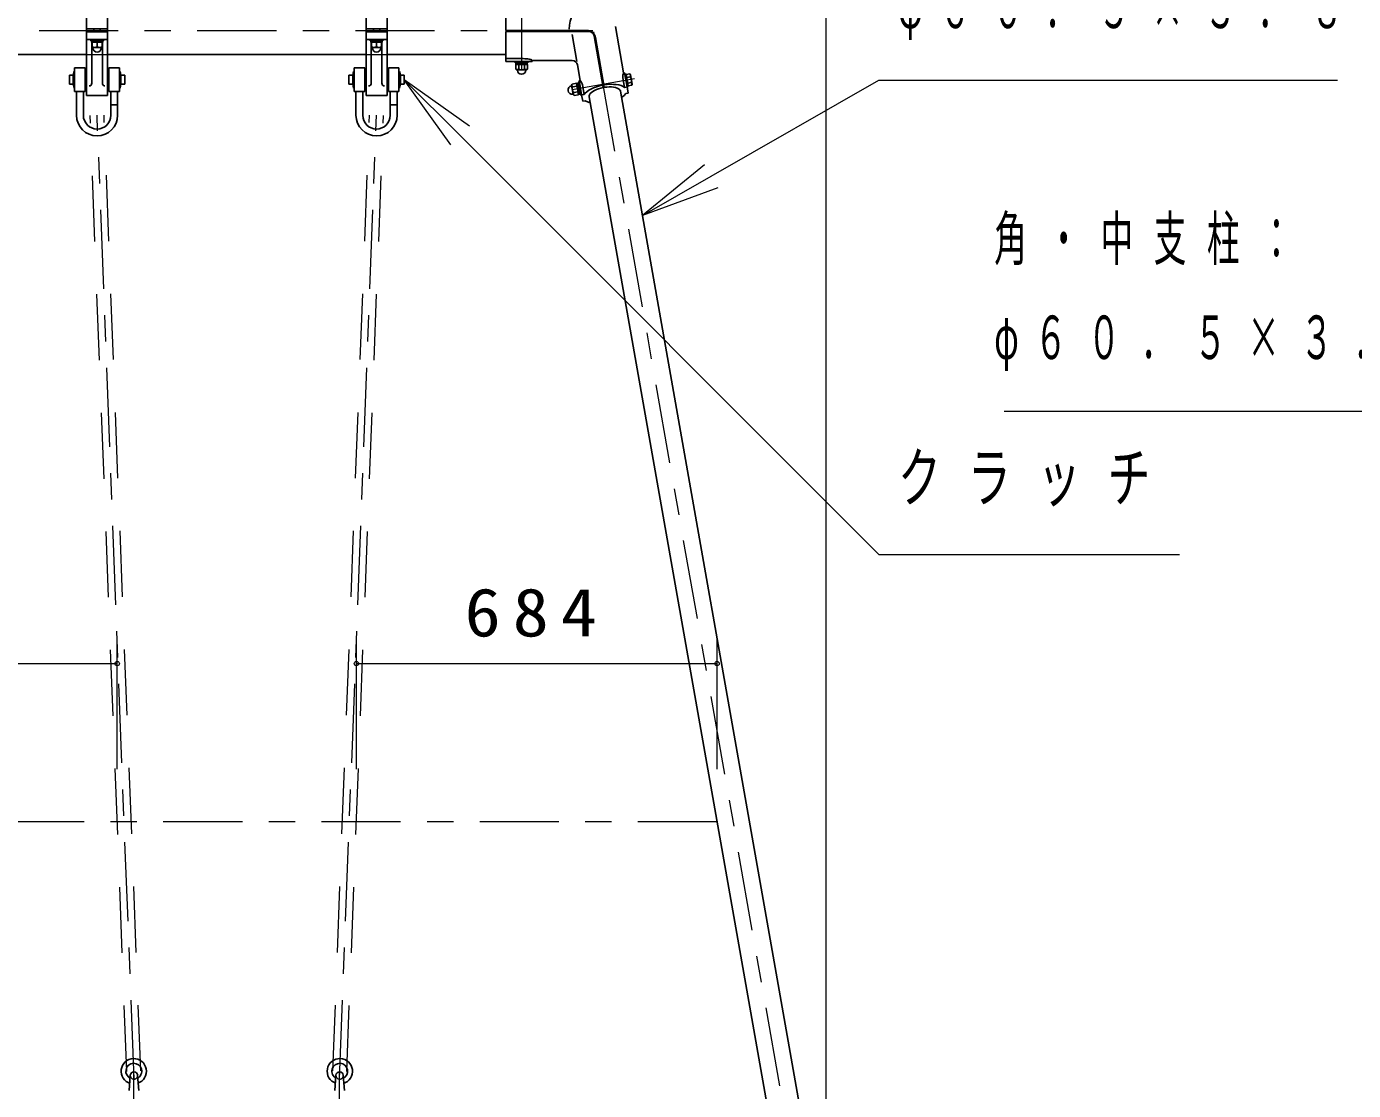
# Model space of a CAD drawing. Units: millimetres on the paper, scale 1:50. Extents: x 197 to 617, y 140 to 437.
# Drawn here: x 336.8 to 387.1, y 222.8 to 263.2 of the extents above; entities that cross this region are included whole.
import ezdxf

# ---------------------------------------------------------------- set-up
doc = ezdxf.new("R2010")
doc.units = ezdxf.units.MM
doc.linetypes.add('USER1', pattern=[4.5, 2.5, -2])
doc.linetypes.add('USER2', pattern=[6, 3, -1, 1, -1])
doc.layers.add('線', color=2, linetype='Continuous', lineweight=25)
doc.layers.add('補助', color=2, linetype='Continuous', lineweight=13)
doc.styles.add('ＭＳ ゴシック', font='')
doc.styles.get('ＭＳ ゴシック').set_extended_font_data('MS Gothic')

# ---------------------------------------------------------------- blocks, each defined once
blk = doc.blocks.new('dimension_origin')
at = {"color": 0, "linetype": 'Continuous', "lineweight": -2}
blk.add_circle((0, 0), 1.25, dxfattribs=at)

msp = doc.modelspace()

# ---------------------------------------------------------------- linework, layer by layer
at = {"layer": '線', "color": 1, "linetype": 'USER2', "lineweight": 13}
for p, q in [((355.581, 264.507), (355.581, 261.507)), ((358.281, 263.007), (303.581, 263.007)), ((368.5, 205.265), (358.325, 262.971)), ((359.859, 261.184), (357.495, 260.767)), ((340.885, 223.247), (339.481, 259.806)), ((348.676, 223.247), (350.081, 259.806)), ((362.994, 233.007), (244.167, 233.007))]:
    msp.add_line(p, q, dxfattribs=at)
at = {"layer": '線'}
for p, q in [((339.081, 264.098), (339.081, 260.556)), ((339.881, 264.098), (339.881, 260.556)), ((349.681, 264.098), (349.681, 260.556)), ((350.481, 264.098), (350.481, 260.556)), ((339.081, 263.088), (339.881, 263.088)), ((339.081, 262.966), (339.881, 262.966)), ((339.361, 263.088), (339.361, 262.966)), ((339.601, 263.088), (339.601, 262.966)), ((349.681, 263.088), (350.481, 263.088)), ((349.681, 262.966), (350.481, 262.966)), ((349.961, 263.088), (349.961, 262.966)), ((350.201, 263.088), (350.201, 262.966)), ((354.981, 263.028), (358.058, 263.028)), ((354.981, 262.986), (358.134, 262.986)), ((357.674, 261.853), (357.494, 262.873)), ((358.676, 260.862), (358.331, 262.821)), ((358.716, 260.869), (358.383, 262.755)), ((339.081, 262.686), (339.881, 262.686)), ((339.241, 262.686), (339.721, 262.686)), ((339.241, 262.636), (339.241, 262.686)), ((339.241, 262.636), (339.721, 262.636)), ((339.266, 262.636), (339.696, 262.636)), ((339.266, 262.636), (339.266, 262.576)), ((339.266, 262.576), (339.696, 262.576)), ((339.281, 262.586), (339.281, 261.022)), ((339.291, 262.576), (339.291, 262.382)), ((339.291, 262.576), (339.671, 262.576)), ((339.291, 262.382), (339.301, 262.376)), ((339.301, 262.376), (339.661, 262.376)), ((339.321, 262.366), (339.321, 262.376)), ((339.477, 262.576), (339.461, 262.636)), ((339.481, 262.576), (339.481, 262.399)), ((339.5, 262.576), (339.484, 262.636)), ((339.641, 262.366), (339.641, 262.376)), ((339.671, 262.382), (339.661, 262.376)), ((339.671, 262.576), (339.671, 262.382)), ((339.681, 262.586), (339.681, 261.022)), ((339.696, 262.636), (339.696, 262.576)), ((339.721, 262.686), (339.721, 262.636)), ((349.681, 262.686), (350.481, 262.686)), ((349.841, 262.686), (350.321, 262.686)), ((349.841, 262.636), (349.841, 262.686)), ((349.841, 262.636), (350.321, 262.636)), ((349.866, 262.636), (350.296, 262.636)), ((349.866, 262.636), (349.866, 262.576)), ((349.866, 262.576), (350.296, 262.576)), ((349.881, 262.586), (349.881, 261.022)), ((349.891, 262.576), (349.891, 262.382)), ((349.891, 262.576), (350.271, 262.576)), ((349.891, 262.382), (349.901, 262.376)), ((349.901, 262.376), (350.261, 262.376)), ((349.921, 262.366), (349.921, 262.376)), ((350.077, 262.576), (350.061, 262.636)), ((350.081, 262.576), (350.081, 262.399)), ((350.1, 262.576), (350.084, 262.636)), ((350.241, 262.366), (350.241, 262.376)), ((350.271, 262.382), (350.261, 262.376)), ((350.271, 262.576), (350.271, 262.382)), ((350.281, 262.586), (350.281, 261.022)), ((350.296, 262.636), (350.296, 262.576)), ((350.321, 262.686), (350.321, 262.636)), ((354.981, 261.957), (355.581, 261.957)), ((355.821, 261.841), (355.341, 261.841)), ((355.341, 261.841), (355.341, 261.791)), ((355.821, 261.791), (355.341, 261.791)), ((355.8, 261.731), (355.361, 261.731)), ((355.361, 261.731), (355.361, 261.554)), ((355.796, 261.791), (355.366, 261.791)), ((355.366, 261.791), (355.366, 261.731)), ((355.796, 261.731), (355.366, 261.731)), ((355.471, 261.731), (355.471, 261.554)), ((355.577, 261.731), (355.561, 261.791)), ((355.6, 261.731), (355.584, 261.791)), ((355.69, 261.731), (355.69, 261.554)), ((355.796, 261.791), (355.796, 261.731)), ((355.8, 261.731), (355.8, 261.554)), ((355.821, 261.791), (355.821, 261.841)), ((338.575, 261.326), (338.431, 261.326)), ((338.431, 261.326), (338.431, 260.986)), ((338.575, 261.325), (338.606, 261.473)), ((338.575, 261.325), (338.575, 260.986)), ((338.606, 261.473), (338.631, 261.468)), ((338.631, 261.606), (339.031, 261.606)), ((338.631, 261.606), (338.631, 260.706)), ((338.631, 261.468), (338.631, 260.844)), ((339.031, 261.606), (339.031, 260.706)), ((339.081, 261.326), (339.031, 261.326)), ((339.931, 261.326), (339.88, 261.326)), ((340.331, 261.606), (339.931, 261.606)), ((339.931, 261.606), (339.931, 260.706)), ((340.331, 261.606), (340.331, 260.706)), ((340.355, 261.473), (340.331, 261.468)), ((340.331, 261.468), (340.331, 260.844)), ((340.386, 261.325), (340.355, 261.473)), ((340.531, 261.326), (340.386, 261.326)), ((340.386, 261.325), (340.386, 260.986)), ((340.531, 260.986), (340.531, 261.326)), ((349.175, 261.326), (349.031, 261.326)), ((349.031, 261.326), (349.031, 260.986)), ((349.175, 261.325), (349.206, 261.473)), ((349.175, 261.325), (349.175, 260.986)), ((349.206, 261.473), (349.231, 261.468)), ((349.231, 261.606), (349.631, 261.606)), ((349.231, 261.606), (349.231, 260.706)), ((349.231, 261.468), (349.231, 260.844)), ((349.631, 261.606), (349.631, 260.706)), ((349.681, 261.326), (349.631, 261.326)), ((350.531, 261.326), (350.48, 261.326)), ((350.931, 261.606), (350.531, 261.606)), ((350.531, 261.606), (350.531, 260.706)), ((350.931, 261.606), (350.931, 260.706)), ((350.955, 261.473), (350.931, 261.468)), ((350.931, 261.468), (350.931, 260.844)), ((350.986, 261.325), (350.955, 261.473)), ((351.131, 261.326), (350.986, 261.326)), ((350.986, 261.325), (350.986, 260.986)), ((351.131, 260.986), (351.131, 261.326)), ((355.361, 261.554), (355.401, 261.531)), ((355.761, 261.531), (355.401, 261.531)), ((355.421, 261.521), (355.421, 261.531)), ((355.741, 261.521), (355.741, 261.531)), ((355.8, 261.554), (355.761, 261.531)), ((359.49, 260.866), (359.427, 261.228)), ((359.546, 261.372), (359.497, 261.364)), ((359.58, 260.891), (359.497, 261.364)), ((359.629, 260.9), (359.546, 261.372)), ((359.55, 261.352), (359.685, 261.376)), ((359.626, 260.92), (359.55, 261.352)), ((359.569, 261.244), (359.704, 261.268)), ((359.685, 261.376), (359.714, 261.341)), ((359.777, 260.987), (359.714, 261.341)), ((338.431, 260.986), (338.575, 260.986)), ((338.575, 260.986), (338.606, 260.839)), ((338.606, 260.839), (338.631, 260.844)), ((338.631, 260.706), (339.031, 260.706)), ((338.701, 260.706), (338.701, 259.806)), ((338.961, 260.706), (338.961, 259.806)), ((339.031, 260.986), (339.081, 260.986)), ((339.88, 260.986), (339.931, 260.986)), ((340.331, 260.706), (339.931, 260.706)), ((340.001, 260.706), (340.001, 260.126)), ((340.261, 260.706), (340.261, 260.126)), ((340.355, 260.839), (340.331, 260.844)), ((340.386, 260.986), (340.355, 260.839)), ((340.386, 260.986), (340.531, 260.986)), ((349.031, 260.986), (349.175, 260.986)), ((349.175, 260.986), (349.206, 260.839)), ((349.206, 260.839), (349.231, 260.844)), ((349.231, 260.706), (349.631, 260.706)), ((349.301, 260.706), (349.301, 259.806)), ((349.561, 260.706), (349.561, 259.806)), ((349.631, 260.986), (349.681, 260.986)), ((350.48, 260.986), (350.531, 260.986)), ((350.931, 260.706), (350.531, 260.706)), ((350.601, 260.706), (350.601, 260.126)), ((350.861, 260.706), (350.861, 260.126)), ((350.955, 260.839), (350.931, 260.844)), ((350.986, 260.986), (350.955, 260.839)), ((350.986, 260.986), (351.131, 260.986)), ((357.472, 260.926), (357.482, 260.927)), ((357.494, 260.99), (357.478, 260.947)), ((357.541, 260.592), (357.478, 260.947)), ((357.669, 261.02), (357.494, 260.99)), ((357.688, 260.912), (357.513, 260.882)), ((357.726, 260.696), (357.551, 260.666)), ((357.728, 261.027), (357.669, 261.016)), ((357.745, 260.588), (357.669, 261.02)), ((357.744, 260.593), (357.669, 261.016)), ((357.706, 260.808), (357.762, 260.834)), ((357.71, 260.785), (357.766, 260.812)), ((357.773, 261.06), (357.724, 261.051)), ((357.807, 260.578), (357.724, 261.051)), ((357.803, 260.603), (357.728, 261.027)), ((357.857, 260.587), (357.773, 261.06)), ((357.95, 260.595), (357.886, 260.957)), ((359.58, 260.891), (359.629, 260.9)), ((359.607, 261.028), (359.742, 261.052)), ((359.626, 260.92), (359.761, 260.944)), ((359.761, 260.944), (359.777, 260.987)), ((339.081, 260.556), (339.881, 260.556)), ((340.001, 260.206), (340.261, 260.206)), ((349.681, 260.556), (350.481, 260.556)), ((350.601, 260.206), (350.861, 260.206)), ((357.528, 260.61), (357.538, 260.612)), ((357.57, 260.558), (357.541, 260.592)), ((357.745, 260.588), (357.57, 260.558)), ((357.803, 260.603), (357.744, 260.593)), ((357.807, 260.578), (357.857, 260.587)), ((340.001, 259.806), (340.001, 260.126)), ((340.261, 259.806), (340.261, 260.126)), ((350.601, 259.806), (350.601, 260.126)), ((350.861, 259.806), (350.861, 260.126))]:
    msp.add_line(p, q, dxfattribs=at)
at = {"layer": '線', "color": 7}
for p, q in [((354.981, 263.028), (354.981, 264.173)), ((354.981, 261.841), (354.981, 262.986)), ((359.447, 261.416), (359.137, 263.173)), ((339.081, 262.116), (327.881, 262.116)), ((349.681, 262.116), (339.881, 262.116)), ((354.981, 262.116), (350.481, 262.116)), ((354.981, 261.841), (355.981, 261.841)), ((355.981, 261.841), (355.981, 261.886)), ((355.981, 261.886), (357.501, 261.886)), ((357.802, 261.126), (357.697, 261.721)), ((359.486, 261.423), (359.447, 261.416)), ((359.582, 260.883), (359.486, 261.423)), ((357.802, 261.126), (357.763, 261.119)), ((357.858, 260.579), (357.763, 261.119)), ((369.096, 205.37), (359.336, 260.719)), ((359.582, 260.883), (359.49, 260.866)), ((359.623, 260.649), (359.582, 260.883)), ((357.95, 260.595), (357.858, 260.579)), ((357.899, 260.345), (357.858, 260.579)), ((357.991, 260.361), (357.899, 260.345)), ((367.904, 205.16), (358.145, 260.509)), ((359.623, 260.649), (359.532, 260.633)), ((340.741, 223.397), (340.697, 222.817)), ((341.02, 223.397), (341.064, 222.817)), ((348.541, 223.397), (348.497, 222.817)), ((348.82, 223.397), (348.864, 222.817))]:
    msp.add_line(p, q, dxfattribs=at)
at = {"layer": '線', "color": 4, "linetype": 'USER1', "lineweight": 13}
for p, q in [((339.081, 262.116), (339.881, 262.116)), ((349.681, 262.116), (350.481, 262.116)), ((340.609, 223.537), (339.216, 259.796)), ((341.139, 223.557), (339.745, 259.816)), ((348.423, 223.557), (349.816, 259.816)), ((348.952, 223.537), (350.345, 259.796))]:
    msp.add_line(p, q, dxfattribs=at)
at = {"layer": '線', "linetype": 'USER2', "lineweight": 13}
for p, q in [((340.881, 222.147), (340.881, 223.527)), ((348.681, 222.147), (348.681, 223.527))]:
    msp.add_line(p, q, dxfattribs=at)
at = {"layer": '線'}
for points in [[(355.981, 261.886), (355.976, 261.897), (355.961, 261.908), (355.937, 261.918), (355.904, 261.927), (355.863, 261.936), (355.816, 261.943), (355.762, 261.949), (355.704, 261.953), (355.643, 261.956), (355.581, 261.957)], [(358.145, 260.509), (358.145, 260.547), (358.159, 260.587), (358.187, 260.628), (358.228, 260.668), (358.28, 260.708), (358.344, 260.745), (358.417, 260.781), (358.498, 260.812), (358.585, 260.84), (358.676, 260.862)], [(358.716, 260.869), (358.81, 260.879), (358.901, 260.883), (358.988, 260.881), (359.068, 260.873), (359.141, 260.86), (359.204, 260.84), (359.256, 260.816), (359.296, 260.787), (359.323, 260.755), (359.336, 260.719)]]:
    msp.add_lwpolyline(points, dxfattribs=at)
at = {"layer": '線', "color": 7}
for points in [[(357.95, 260.595), (357.992, 260.649), (358.051, 260.702), (358.126, 260.754), (358.213, 260.803), (358.313, 260.848), (358.422, 260.888), (358.539, 260.923), (358.661, 260.952)], [(358.7, 260.959), (358.824, 260.974), (358.946, 260.981), (359.062, 260.98), (359.171, 260.972), (359.271, 260.956), (359.358, 260.932), (359.432, 260.903), (359.49, 260.866)], [(358.186, 260.277), (358.075, 260.313), (357.991, 260.361)], [(359.532, 260.633), (359.469, 260.559), (359.377, 260.488)]]:
    msp.add_lwpolyline(points, dxfattribs=at)
at = {"layer": '線'}
for centre, radius, start, end in [((358.541, 263.068), 1.155, 118.0328, 180.0251), ((358.058, 262.698), 0.33, 10, 90), ((358.134, 262.786), 0.2, 10, 90), ((339.181, 262.586), 0.1, 0, 90), ((339.386, 262.656), 0.274, 249.7445, 290.2556), ((339.481, 262.366), 0.16, 180, 0), ((339.576, 262.656), 0.274, 249.7445, 290.2556), ((339.781, 262.586), 0.1, 90, 180), ((349.781, 262.586), 0.1, 0, 90), ((349.986, 262.656), 0.274, 249.7445, 290.2556), ((350.081, 262.366), 0.16, 180, 0), ((350.176, 262.656), 0.274, 249.7445, 290.2556), ((350.381, 262.586), 0.1, 90, 180), ((355.416, 261.649), 0.11, 240, 300), ((355.581, 261.521), 0.16, 180, 0), ((355.581, 261.807), 0.276, 246.5735, 293.4265), ((355.745, 261.649), 0.11, 240, 300), ((359.783, 261.284), 0.361, 158.6101, 188.9571), ((359.601, 261.305), 0.11, 340, 40), ((359.474, 261.116), 0.276, 346.5735, 33.4265), ((339.181, 261.022), 0.1, 270, 0), ((339.781, 261.022), 0.1, 180, 270), ((349.781, 261.022), 0.1, 270, 0), ((350.381, 261.022), 0.1, 180, 270), ((357.5, 260.768), 0.16, 100, 280), ((357.597, 260.952), 0.11, 160, 220), ((357.781, 260.818), 0.276, 166.5735, 213.4265), ((357.532, 260.887), 0.361, 11.0429, 41.3899), ((359.658, 260.981), 0.11, 340, 40), ((357.654, 260.628), 0.11, 160, 220), ((339.481, 259.806), 0.78, 180, 0), ((339.481, 259.806), 0.52, 180, 0), ((350.081, 259.806), 0.78, 180, 0), ((350.081, 259.806), 0.52, 180, 0)]:
    msp.add_arc(centre, radius, start, end, dxfattribs=at)
at = {"layer": '線', "color": 7}
for centre, radius, start, end in [((357.501, 261.686), 0.2, 10, 90), ((340.874, 223.547), 0.48, 92.1373, 253.5957), ((340.874, 223.547), 0.48, 288.0426, 92.1373), ((348.687, 223.547), 0.48, 87.8627, 251.9574), ((348.687, 223.547), 0.48, 286.4043, 87.8627), ((340.874, 223.547), 0.3, 92.1373, 246.205), ((340.881, 223.387), 0.14, 4.2913, 175.7087), ((340.874, 223.547), 0.3, 296.528, 92.1373), ((348.687, 223.547), 0.3, 87.8627, 243.472), ((348.681, 223.387), 0.14, 4.2913, 175.7087), ((348.687, 223.547), 0.3, 293.795, 87.8627)]:
    msp.add_arc(centre, radius, start, end, dxfattribs=at)
at = {"layer": '線', "color": 7, "linetype": 'USER1', "lineweight": 13}
for centre in [(340.881, 223.387), (348.681, 223.387)]:
    msp.add_arc(centre, 0.14, 175.7087, 4.2913, dxfattribs=at)
at = {"layer": '補助'}
for p, q in [((367.135, 215.007), (367.135, 295.383)), ((351.131, 261.156), (353.252, 259.035)), ((353.606, 259.388), (351.131, 261.156)), ((352.898, 258.681), (351.131, 261.156)), ((362.771, 257.493), (369.135, 261.137)), ((369.135, 261.137), (370.135, 261.137)), ((370.135, 261.137), (386.53, 261.137)), ((353.252, 259.035), (369.135, 243.152)), ((362.523, 257.927), (360.168, 256.003)), ((360.168, 256.003), (362.771, 257.493)), ((363.02, 257.06), (360.168, 256.003)), ((373.878, 248.586), (390.274, 248.586)), ((369.135, 243.152), (370.135, 243.152)), ((370.135, 243.152), (380.535, 243.152)), ((340.245, 235.007), (340.245, 240.007)), ((349.316, 235.007), (349.316, 240.007)), ((362.994, 235.007), (362.994, 240.007)), ((326.716, 239.007), (340.245, 239.007)), ((349.316, 239.007), (362.994, 239.007))]:
    msp.add_line(p, q, dxfattribs=at)

# ---------------------------------------------------------------- block references
at = {"layer": '補助', "xscale": 0.0667, "yscale": 0.0667, "rotation": 180}
for p in [(340.245, 239.007), (362.994, 239.007)]:
    msp.add_blockref('dimension_origin', p, dxfattribs=at)
at = {"layer": '補助', "xscale": 0.0667, "yscale": 0.0667}
msp.add_blockref('dimension_origin', (349.316, 239.007), dxfattribs=at)

# ---------------------------------------------------------------- texts
at = {"layer": '補助', "style": 'ＭＳ ゴシック'}
for s, insert, char_height, attachment_point in [('\\T1.63;\\W0.55;φ６０．５×３．８', (369.86, 264.762), 1.65, 1), ('\\T1.63;\\W0.55;角・中支柱：', (373.503, 255.961), 1.65, 1), ('\\T1.63;\\W0.55;φ６０．５×３．８', (373.503, 252.211), 1.65, 1), ('\\T1.63;\\W0.65;クラッチ', (369.86, 246.985), 1.833, 1), ('\\T1.33;\\W1.1;684', (356.155, 240.007), 1.833, 8)]:
    msp.add_mtext(s, dxfattribs=dict(at, insert=insert, char_height=char_height, attachment_point=attachment_point))

doc.saveas('drawing.dxf')
